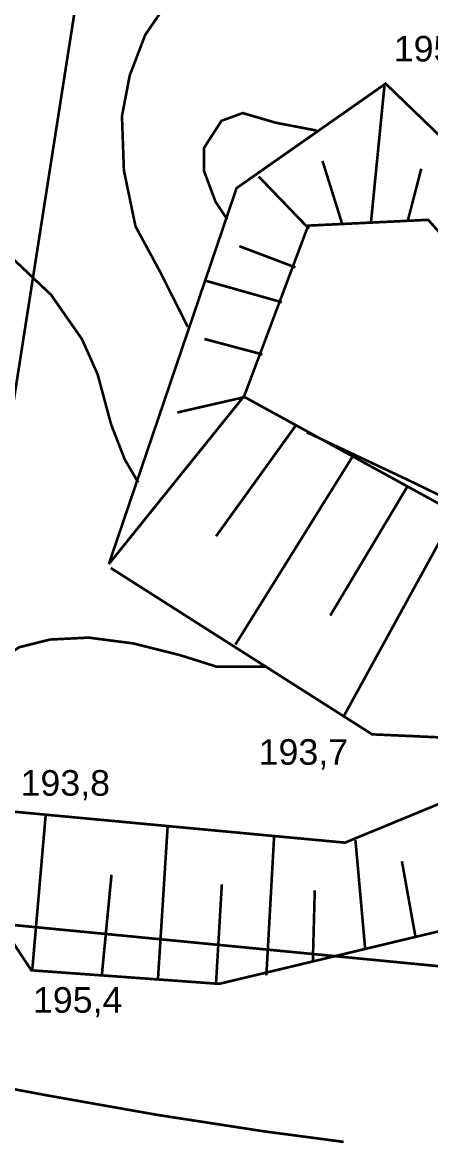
# Model space of a CAD drawing. Extents: x 7572697 to 7573818, y 5546684 to 5547005.
# Drawn here: x 7572864.66 to 7572878.62, y 5546889.43 to 5546927.54 of the extents above; entities that cross this region are included whole.
import ezdxf
from ezdxf.enums import TextEntityAlignment as Align

# ---------------------------------------------------------------- set-up
doc = ezdxf.new("R2010")
doc.units = 0
doc.header["$MEASUREMENT"] = 0
doc.linetypes.add('1', pattern=[2, 1, -1])
doc.styles.add('STYL_ARIAL', font='Arial', dxfattribs={"oblique": 0.1})

msp = doc.modelspace()

# ---------------------------------------------------------------- linework, layer by layer
at = {"color": 0, "const_width": 0.09}
for points in [[(7572857.2318, 5546868.9634), (7572867.1537, 5546932.4104), (7572874.9589, 5546983.3427)], [(7572876.5728, 5546920.6762), (7572877.0358, 5546925.3726)], [(7572877.1278, 5546925.6076), (7572877.1268, 5546925.609), (7572877.1258, 5546925.6105), (7572877.1249, 5546925.612), (7572877.124, 5546925.6135), (7572877.1233, 5546925.6151), (7572877.1225, 5546925.6166), (7572877.1218, 5546925.6182), (7572877.1212, 5546925.6199), (7572877.1206, 5546925.6215), (7572877.1201, 5546925.6232), (7572877.1196, 5546925.6249), (7572877.1192, 5546925.6266), (7572877.1189, 5546925.6283), (7572877.1186, 5546925.63), (7572877.1184, 5546925.6317), (7572877.1182, 5546925.6335), (7572877.1181, 5546925.6352), (7572877.1181, 5546925.637), (7572877.1181, 5546925.6387), (7572877.1182, 5546925.6404), (7572877.1184, 5546925.6422), (7572877.1186, 5546925.6439), (7572877.1188, 5546925.6456), (7572877.1192, 5546925.6474), (7572877.1195, 5546925.6491), (7572877.12, 5546925.6508), (7572877.1205, 5546925.6524), (7572877.1211, 5546925.6541), (7572877.1217, 5546925.6557), (7572877.1223, 5546925.6573), (7572877.1231, 5546925.6589), (7572877.1239, 5546925.6605), (7572877.1247, 5546925.662), (7572877.1256, 5546925.6635), (7572877.1265, 5546925.665), (7572877.1275, 5546925.6664), (7572877.1286, 5546925.6678), (7572877.1297, 5546925.6691), (7572877.1308, 5546925.6705), (7572877.132, 5546925.6717), (7572877.1332, 5546925.673), (7572877.1345, 5546925.6742), (7572877.1358, 5546925.6753), (7572877.1372, 5546925.6764), (7572877.1386, 5546925.6775), (7572877.14, 5546925.6785), (7572877.1414, 5546925.6795), (7572877.1429, 5546925.6804), (7572877.1445, 5546925.6812), (7572877.146, 5546925.682), (7572877.1476, 5546925.6828), (7572877.1492, 5546925.6834), (7572877.1508, 5546925.6841), (7572877.1525, 5546925.6846), (7572877.1541, 5546925.6852), (7572877.1558, 5546925.6856), (7572877.1575, 5546925.686), (7572877.1592, 5546925.6864), (7572877.161, 5546925.6866), (7572877.1627, 5546925.6869), (7572877.1644, 5546925.687), (7572877.1662, 5546925.6871), (7572877.1679, 5546925.6872), (7572877.1697, 5546925.6871), (7572877.1714, 5546925.687), (7572877.1731, 5546925.6869), (7572877.1749, 5546925.6867), (7572877.1766, 5546925.6864), (7572877.1783, 5546925.6861), (7572877.18, 5546925.6857), (7572877.1817, 5546925.6853), (7572877.1834, 5546925.6848), (7572877.185, 5546925.6842), (7572877.1867, 5546925.6836), (7572877.1883, 5546925.6829), (7572877.1898, 5546925.6822), (7572877.1914, 5546925.6814), (7572877.1929, 5546925.6806), (7572877.1944, 5546925.6797), (7572877.1959, 5546925.6787), (7572877.1973, 5546925.6777), (7572877.1987, 5546925.6767), (7572877.2001, 5546925.6756), (7572877.2014, 5546925.6744), (7572877.2027, 5546925.6733), (7572877.2039, 5546925.672), (7572877.2051, 5546925.6708), (7572877.2063, 5546925.6694), (7572877.2074, 5546925.6681), (7572877.2084, 5546925.6667), (7572877.2094, 5546925.6653), (7572877.2104, 5546925.6638), (7572877.2113, 5546925.6623), (7572877.2122, 5546925.6608), (7572877.213, 5546925.6592), (7572877.2137, 5546925.6577), (7572877.2144, 5546925.6561), (7572877.215, 5546925.6544), (7572877.2156, 5546925.6528), (7572877.2161, 5546925.6511), (7572877.2166, 5546925.6494), (7572877.217, 5546925.6477), (7572877.2173, 5546925.646), (7572877.2176, 5546925.6443), (7572877.2178, 5546925.6426), (7572877.218, 5546925.6408), (7572877.2181, 5546925.6391), (7572877.2181, 5546925.6373), (7572877.2181, 5546925.6356), (7572877.218, 5546925.6339), (7572877.2179, 5546925.6321), (7572877.2176, 5546925.6304), (7572877.2174, 5546925.6287), (7572877.2171, 5546925.6269), (7572877.2167, 5546925.6252), (7572877.2162, 5546925.6236), (7572877.2157, 5546925.6219), (7572877.2152, 5546925.6202), (7572877.2145, 5546925.6186), (7572877.2139, 5546925.617), (7572877.2131, 5546925.6154), (7572877.2123, 5546925.6139), (7572877.2115, 5546925.6123), (7572877.2106, 5546925.6108), (7572877.2097, 5546925.6094), (7572877.2087, 5546925.6079), (7572877.2076, 5546925.6065), (7572877.2065, 5546925.6052), (7572877.2054, 5546925.6038), (7572877.2042, 5546925.6026), (7572877.203, 5546925.6013), (7572877.2017, 5546925.6001), (7572877.2004, 5546925.599), (7572877.199, 5546925.5979), (7572877.1977, 5546925.5968), (7572877.1962, 5546925.5958), (7572877.1948, 5546925.5949), (7572877.1933, 5546925.594), (7572877.1917, 5546925.5931), (7572877.1902, 5546925.5923), (7572877.1886, 5546925.5916), (7572877.187, 5546925.5909), (7572877.1854, 5546925.5902), (7572877.1837, 5546925.5897), (7572877.1821, 5546925.5891), (7572877.1804, 5546925.5887), (7572877.1787, 5546925.5883), (7572877.177, 5546925.5879), (7572877.1753, 5546925.5877), (7572877.1735, 5546925.5874), (7572877.1718, 5546925.5873), (7572877.17, 5546925.5872), (7572877.1683, 5546925.5872), (7572877.1666, 5546925.5872), (7572877.1648, 5546925.5873), (7572877.1631, 5546925.5874), (7572877.1613, 5546925.5876), (7572877.1596, 5546925.5879), (7572877.1579, 5546925.5882), (7572877.1562, 5546925.5886), (7572877.1545, 5546925.589), (7572877.1528, 5546925.5895), (7572877.1512, 5546925.5901), (7572877.1496, 5546925.5907), (7572877.1479, 5546925.5914), (7572877.1464, 5546925.5921), (7572877.1448, 5546925.5929), (7572877.1433, 5546925.5938), (7572877.1418, 5546925.5946), (7572877.1403, 5546925.5956), (7572877.1389, 5546925.5966), (7572877.1375, 5546925.5976), (7572877.1361, 5546925.5987), (7572877.1348, 5546925.5999), (7572877.1335, 5546925.6011), (7572877.1323, 5546925.6023), (7572877.1311, 5546925.6036), (7572877.1299, 5546925.6049), (7572877.1278, 5546925.6076)], [(7572875.5806, 5546920.6762), (7572874.9191, 5546922.7929)], [(7572877.8296, 5546920.7424), (7572878.2926, 5546922.5283)], [(7572871.9023, 5546922.1019), (7572871.9012, 5546922.1033), (7572871.9003, 5546922.1048), (7572871.8994, 5546922.1063), (7572871.8985, 5546922.1078), (7572871.8977, 5546922.1093), (7572871.897, 5546922.1109), (7572871.8963, 5546922.1125), (7572871.8957, 5546922.1141), (7572871.8951, 5546922.1158), (7572871.8946, 5546922.1175), (7572871.8941, 5546922.1191), (7572871.8937, 5546922.1208), (7572871.8934, 5546922.1226), (7572871.8931, 5546922.1243), (7572871.8929, 5546922.126), (7572871.8927, 5546922.1277), (7572871.8926, 5546922.1295), (7572871.8926, 5546922.1312), (7572871.8926, 5546922.133), (7572871.8927, 5546922.1347), (7572871.8928, 5546922.1365), (7572871.893, 5546922.1382), (7572871.8933, 5546922.1399), (7572871.8936, 5546922.1416), (7572871.894, 5546922.1433), (7572871.8945, 5546922.145), (7572871.895, 5546922.1467), (7572871.8955, 5546922.1483), (7572871.8962, 5546922.15), (7572871.8968, 5546922.1516), (7572871.8976, 5546922.1532), (7572871.8984, 5546922.1547), (7572871.8992, 5546922.1563), (7572871.9001, 5546922.1578), (7572871.901, 5546922.1592), (7572871.902, 5546922.1607), (7572871.9031, 5546922.1621), (7572871.9042, 5546922.1634), (7572871.9053, 5546922.1647), (7572871.9065, 5546922.166), (7572871.9077, 5546922.1673), (7572871.909, 5546922.1685), (7572871.9103, 5546922.1696), (7572871.9117, 5546922.1707), (7572871.913, 5546922.1718), (7572871.9145, 5546922.1728), (7572871.9159, 5546922.1737), (7572871.9174, 5546922.1746), (7572871.9189, 5546922.1755), (7572871.9205, 5546922.1763), (7572871.9221, 5546922.177), (7572871.9237, 5546922.1777), (7572871.9253, 5546922.1783), (7572871.927, 5546922.1789), (7572871.9286, 5546922.1794), (7572871.9303, 5546922.1799), (7572871.932, 5546922.1803), (7572871.9337, 5546922.1806), (7572871.9354, 5546922.1809), (7572871.9372, 5546922.1811), (7572871.9389, 5546922.1813), (7572871.9406, 5546922.1814), (7572871.9424, 5546922.1814), (7572871.9441, 5546922.1814), (7572871.9459, 5546922.1813), (7572871.9476, 5546922.1812), (7572871.9494, 5546922.181), (7572871.9511, 5546922.1807), (7572871.9528, 5546922.1804), (7572871.9545, 5546922.18), (7572871.9562, 5546922.1795), (7572871.9579, 5546922.179), (7572871.9595, 5546922.1785), (7572871.9611, 5546922.1779), (7572871.9627, 5546922.1772), (7572871.9643, 5546922.1765), (7572871.9659, 5546922.1757), (7572871.9674, 5546922.1748), (7572871.9689, 5546922.1739), (7572871.9704, 5546922.173), (7572871.9718, 5546922.172), (7572871.9732, 5546922.1709), (7572871.9746, 5546922.1699), (7572871.9759, 5546922.1687), (7572871.9772, 5546922.1675), (7572871.9784, 5546922.1663), (7572871.9796, 5546922.165), (7572871.9808, 5546922.1637), (7572871.9819, 5546922.1624), (7572871.9829, 5546922.161), (7572871.9839, 5546922.1595), (7572871.9849, 5546922.1581), (7572871.9858, 5546922.1566), (7572871.9866, 5546922.1551), (7572871.9874, 5546922.1535), (7572871.9882, 5546922.1519), (7572871.9889, 5546922.1503), (7572871.9895, 5546922.1487), (7572871.9901, 5546922.1471), (7572871.9906, 5546922.1454), (7572871.9911, 5546922.1437), (7572871.9915, 5546922.142), (7572871.9918, 5546922.1403), (7572871.9921, 5546922.1386), (7572871.9923, 5546922.1368), (7572871.9925, 5546922.1351), (7572871.9926, 5546922.1334), (7572871.9926, 5546922.1316), (7572871.9926, 5546922.1299), (7572871.9925, 5546922.1281), (7572871.9923, 5546922.1264), (7572871.9921, 5546922.1247), (7572871.9919, 5546922.1229), (7572871.9915, 5546922.1212), (7572871.9911, 5546922.1195), (7572871.9907, 5546922.1178), (7572871.9902, 5546922.1162), (7572871.9896, 5546922.1145), (7572871.989, 5546922.1129), (7572871.9883, 5546922.1113), (7572871.9876, 5546922.1097), (7572871.9868, 5546922.1081), (7572871.986, 5546922.1066), (7572871.9851, 5546922.1051), (7572871.9841, 5546922.1036), (7572871.9832, 5546922.1022), (7572871.9821, 5546922.1008), (7572871.981, 5546922.0994), (7572871.9799, 5546922.0981), (7572871.9787, 5546922.0968), (7572871.9775, 5546922.0956), (7572871.9762, 5546922.0944), (7572871.9749, 5546922.0933), (7572871.9735, 5546922.0921), (7572871.9721, 5546922.0911), (7572871.9707, 5546922.0901), (7572871.9692, 5546922.0891), (7572871.9678, 5546922.0882), (7572871.9662, 5546922.0874), (7572871.9647, 5546922.0866), (7572871.9631, 5546922.0858), (7572871.9615, 5546922.0851), (7572871.9599, 5546922.0845), (7572871.9582, 5546922.0839), (7572871.9566, 5546922.0834), (7572871.9549, 5546922.083), (7572871.9532, 5546922.0826), (7572871.9515, 5546922.0822), (7572871.9497, 5546922.0819), (7572871.948, 5546922.0817), (7572871.9463, 5546922.0816), (7572871.9445, 5546922.0815), (7572871.9428, 5546922.0814), (7572871.941, 5546922.0815), (7572871.9393, 5546922.0815), (7572871.9376, 5546922.0817), (7572871.9358, 5546922.0819), (7572871.9341, 5546922.0822), (7572871.9324, 5546922.0825), (7572871.9307, 5546922.0829), (7572871.929, 5546922.0833), (7572871.9273, 5546922.0838), (7572871.9257, 5546922.0844), (7572871.924, 5546922.085), (7572871.9224, 5546922.0857), (7572871.9208, 5546922.0864), (7572871.9193, 5546922.0872), (7572871.9178, 5546922.088), (7572871.9163, 5546922.0889), (7572871.9148, 5546922.0899), (7572871.9134, 5546922.0909), (7572871.912, 5546922.0919), (7572871.9106, 5546922.093), (7572871.9093, 5546922.0941), (7572871.908, 5546922.0953), (7572871.9068, 5546922.0966), (7572871.9056, 5546922.0978), (7572871.9044, 5546922.0991), (7572871.9023, 5546922.1019)], [(7572874.4561, 5546920.4778), (7572872.7363, 5546922.2637)], [(7572878.3845, 5546920.4482), (7572878.3835, 5546920.4497), (7572878.3826, 5546920.4511), (7572878.3817, 5546920.4526), (7572878.3808, 5546920.4541), (7572878.38, 5546920.4557), (7572878.3793, 5546920.4573), (7572878.3786, 5546920.4589), (7572878.378, 5546920.4605), (7572878.3774, 5546920.4621), (7572878.3769, 5546920.4638), (7572878.3764, 5546920.4655), (7572878.376, 5546920.4672), (7572878.3757, 5546920.4689), (7572878.3754, 5546920.4706), (7572878.3752, 5546920.4724), (7572878.375, 5546920.4741), (7572878.3749, 5546920.4758), (7572878.3749, 5546920.4776), (7572878.3749, 5546920.4793), (7572878.375, 5546920.4811), (7572878.3751, 5546920.4828), (7572878.3753, 5546920.4845), (7572878.3756, 5546920.4863), (7572878.3759, 5546920.488), (7572878.3763, 5546920.4897), (7572878.3768, 5546920.4914), (7572878.3773, 5546920.493), (7572878.3778, 5546920.4947), (7572878.3784, 5546920.4963), (7572878.3791, 5546920.4979), (7572878.3799, 5546920.4995), (7572878.3806, 5546920.5011), (7572878.3815, 5546920.5026), (7572878.3824, 5546920.5041), (7572878.3833, 5546920.5056), (7572878.3843, 5546920.507), (7572878.3854, 5546920.5084), (7572878.3864, 5546920.5098), (7572878.3876, 5546920.5111), (7572878.3888, 5546920.5124), (7572878.39, 5546920.5136), (7572878.3913, 5546920.5148), (7572878.3926, 5546920.516), (7572878.3939, 5546920.5171), (7572878.3953, 5546920.5181), (7572878.3968, 5546920.5191), (7572878.3982, 5546920.5201), (7572878.3997, 5546920.521), (7572878.4012, 5546920.5218), (7572878.4028, 5546920.5226), (7572878.4044, 5546920.5234), (7572878.406, 5546920.5241), (7572878.4076, 5546920.5247), (7572878.4092, 5546920.5253), (7572878.4109, 5546920.5258), (7572878.4126, 5546920.5263), (7572878.4143, 5546920.5266), (7572878.416, 5546920.527), (7572878.4177, 5546920.5273), (7572878.4195, 5546920.5275), (7572878.4212, 5546920.5276), (7572878.4229, 5546920.5277), (7572878.4247, 5546920.5278), (7572878.4264, 5546920.5278), (7572878.4282, 5546920.5277), (7572878.4299, 5546920.5275), (7572878.4316, 5546920.5273), (7572878.4334, 5546920.5271), (7572878.4351, 5546920.5267), (7572878.4368, 5546920.5263), (7572878.4385, 5546920.5259), (7572878.4401, 5546920.5254), (7572878.4418, 5546920.5248), (7572878.4434, 5546920.5242), (7572878.445, 5546920.5235), (7572878.4466, 5546920.5228), (7572878.4482, 5546920.522), (7572878.4497, 5546920.5212), (7572878.4512, 5546920.5203), (7572878.4527, 5546920.5193), (7572878.4541, 5546920.5183), (7572878.4555, 5546920.5173), (7572878.4569, 5546920.5162), (7572878.4582, 5546920.5151), (7572878.4595, 5546920.5139), (7572878.4607, 5546920.5127), (7572878.4619, 5546920.5114), (7572878.4631, 5546920.5101), (7572878.4642, 5546920.5087), (7572878.4652, 5546920.5073), (7572878.4662, 5546920.5059), (7572878.4672, 5546920.5044), (7572878.4681, 5546920.503), (7572878.4689, 5546920.5014), (7572878.4697, 5546920.4999), (7572878.4705, 5546920.4983), (7572878.4712, 5546920.4967), (7572878.4718, 5546920.4951), (7572878.4724, 5546920.4934), (7572878.4729, 5546920.4918), (7572878.4733, 5546920.4901), (7572878.4737, 5546920.4884), (7572878.4741, 5546920.4867), (7572878.4744, 5546920.4849), (7572878.4746, 5546920.4832), (7572878.4747, 5546920.4815), (7572878.4748, 5546920.4797), (7572878.4749, 5546920.478), (7572878.4749, 5546920.4762), (7572878.4748, 5546920.4745), (7572878.4746, 5546920.4727), (7572878.4744, 5546920.471), (7572878.4741, 5546920.4693), (7572878.4738, 5546920.4676), (7572878.4734, 5546920.4659), (7572878.473, 5546920.4642), (7572878.4725, 5546920.4625), (7572878.4719, 5546920.4609), (7572878.4713, 5546920.4592), (7572878.4706, 5546920.4576), (7572878.4699, 5546920.456), (7572878.4691, 5546920.4545), (7572878.4683, 5546920.453), (7572878.4674, 5546920.4515), (7572878.4664, 5546920.45), (7572878.4654, 5546920.4486), (7572878.4644, 5546920.4472), (7572878.4633, 5546920.4458), (7572878.4622, 5546920.4445), (7572878.461, 5546920.4432), (7572878.4597, 5546920.442), (7572878.4585, 5546920.4408), (7572878.4572, 5546920.4396), (7572878.4558, 5546920.4385), (7572878.4544, 5546920.4374), (7572878.453, 5546920.4364), (7572878.4515, 5546920.4355), (7572878.45, 5546920.4346), (7572878.4485, 5546920.4337), (7572878.447, 5546920.4329), (7572878.4454, 5546920.4322), (7572878.4438, 5546920.4315), (7572878.4422, 5546920.4309), (7572878.4405, 5546920.4303), (7572878.4388, 5546920.4298), (7572878.4372, 5546920.4293), (7572878.4355, 5546920.4289), (7572878.4337, 5546920.4286), (7572878.432, 5546920.4283), (7572878.4303, 5546920.4281), (7572878.4286, 5546920.4279), (7572878.4268, 5546920.4278), (7572878.4251, 5546920.4278), (7572878.4233, 5546920.4278), (7572878.4216, 5546920.4279), (7572878.4198, 5546920.428), (7572878.4181, 5546920.4282), (7572878.4164, 5546920.4285), (7572878.4147, 5546920.4288), (7572878.413, 5546920.4292), (7572878.4113, 5546920.4297), (7572878.4096, 5546920.4302), (7572878.408, 5546920.4307), (7572878.4063, 5546920.4314), (7572878.4047, 5546920.432), (7572878.4031, 5546920.4328), (7572878.4016, 5546920.4335), (7572878.4, 5546920.4344), (7572878.3985, 5546920.4353), (7572878.3971, 5546920.4362), (7572878.3956, 5546920.4372), (7572878.3942, 5546920.4383), (7572878.3929, 5546920.4394), (7572878.3916, 5546920.4405), (7572878.3903, 5546920.4417), (7572878.389, 5546920.4429), (7572878.3878, 5546920.4442), (7572878.3867, 5546920.4455), (7572878.3845, 5546920.4482)], [(7572873.9931, 5546919.1549), (7572872.0749, 5546919.8825)], [(7572873.5301, 5546917.9642), (7572870.9504, 5546918.6918)], [(7572872.8686, 5546916.1783), (7572870.8842, 5546916.7075)], [(7572872.2733, 5546914.7231), (7572869.9582, 5546914.1939)], [(7572873.9931, 5546913.7309), (7572871.2811, 5546909.9606)], [(7572875.9775, 5546912.7387), (7572871.9426, 5546906.2564)], [(7572877.8296, 5546911.6804), (7572875.1838, 5546907.2486)], [(7572879.4171, 5546910.6882), (7572875.6468, 5546903.809)], [(7572876.2679, 5546902.9857), (7572876.2669, 5546902.9872), (7572876.2659, 5546902.9886), (7572876.265, 5546902.9901), (7572876.2642, 5546902.9916), (7572876.2634, 5546902.9932), (7572876.2626, 5546902.9948), (7572876.2619, 5546902.9964), (7572876.2613, 5546902.998), (7572876.2607, 5546902.9997), (7572876.2602, 5546903.0013), (7572876.2597, 5546903.003), (7572876.2593, 5546903.0047), (7572876.259, 5546903.0064), (7572876.2587, 5546903.0081), (7572876.2585, 5546903.0099), (7572876.2583, 5546903.0116), (7572876.2582, 5546903.0134), (7572876.2582, 5546903.0151), (7572876.2582, 5546903.0168), (7572876.2583, 5546903.0186), (7572876.2585, 5546903.0203), (7572876.2587, 5546903.0221), (7572876.2589, 5546903.0238), (7572876.2593, 5546903.0255), (7572876.2596, 5546903.0272), (7572876.2601, 5546903.0289), (7572876.2606, 5546903.0306), (7572876.2612, 5546903.0322), (7572876.2618, 5546903.0338), (7572876.2625, 5546903.0355), (7572876.2632, 5546903.037), (7572876.264, 5546903.0386), (7572876.2648, 5546903.0401), (7572876.2657, 5546903.0416), (7572876.2667, 5546903.0431), (7572876.2676, 5546903.0445), (7572876.2687, 5546903.0459), (7572876.2698, 5546903.0473), (7572876.2709, 5546903.0486), (7572876.2721, 5546903.0499), (7572876.2733, 5546903.0511), (7572876.2746, 5546903.0523), (7572876.2759, 5546903.0535), (7572876.2773, 5546903.0546), (7572876.2787, 5546903.0556), (7572876.2801, 5546903.0566), (7572876.2816, 5546903.0576), (7572876.283, 5546903.0585), (7572876.2846, 5546903.0594), (7572876.2861, 5546903.0601), (7572876.2877, 5546903.0609), (7572876.2893, 5546903.0616), (7572876.2909, 5546903.0622), (7572876.2926, 5546903.0628), (7572876.2942, 5546903.0633), (7572876.2959, 5546903.0638), (7572876.2976, 5546903.0642), (7572876.2993, 5546903.0645), (7572876.3011, 5546903.0648), (7572876.3028, 5546903.065), (7572876.3045, 5546903.0652), (7572876.3063, 5546903.0653), (7572876.308, 5546903.0653), (7572876.3098, 5546903.0653), (7572876.3115, 5546903.0652), (7572876.3132, 5546903.065), (7572876.315, 5546903.0648), (7572876.3167, 5546903.0646), (7572876.3184, 5546903.0642), (7572876.3201, 5546903.0639), (7572876.3218, 5546903.0634), (7572876.3235, 5546903.0629), (7572876.3251, 5546903.0623), (7572876.3268, 5546903.0617), (7572876.3284, 5546903.061), (7572876.33, 5546903.0603), (7572876.3315, 5546903.0595), (7572876.333, 5546903.0587), (7572876.3345, 5546903.0578), (7572876.336, 5546903.0569), (7572876.3374, 5546903.0559), (7572876.3388, 5546903.0548), (7572876.3402, 5546903.0537), (7572876.3415, 5546903.0526), (7572876.3428, 5546903.0514), (7572876.344, 5546903.0502), (7572876.3452, 5546903.0489), (7572876.3464, 5546903.0476), (7572876.3475, 5546903.0462), (7572876.3485, 5546903.0448), (7572876.3496, 5546903.0434), (7572876.3505, 5546903.042), (7572876.3514, 5546903.0405), (7572876.3523, 5546903.0389), (7572876.3531, 5546903.0374), (7572876.3538, 5546903.0358), (7572876.3545, 5546903.0342), (7572876.3551, 5546903.0326), (7572876.3557, 5546903.0309), (7572876.3562, 5546903.0293), (7572876.3567, 5546903.0276), (7572876.3571, 5546903.0259), (7572876.3574, 5546903.0242), (7572876.3577, 5546903.0224), (7572876.3579, 5546903.0207), (7572876.3581, 5546903.019), (7572876.3582, 5546903.0172), (7572876.3582, 5546903.0155), (7572876.3582, 5546903.0137), (7572876.3581, 5546903.012), (7572876.358, 5546903.0103), (7572876.3578, 5546903.0085), (7572876.3575, 5546903.0068), (7572876.3572, 5546903.0051), (7572876.3568, 5546903.0034), (7572876.3563, 5546903.0017), (7572876.3558, 5546903), (7572876.3553, 5546902.9984), (7572876.3546, 5546902.9967), (7572876.354, 5546902.9951), (7572876.3532, 5546902.9935), (7572876.3524, 5546902.992), (7572876.3516, 5546902.9905), (7572876.3507, 5546902.989), (7572876.3498, 5546902.9875), (7572876.3488, 5546902.9861), (7572876.3477, 5546902.9847), (7572876.3466, 5546902.9833), (7572876.3455, 5546902.982), (7572876.3443, 5546902.9807), (7572876.3431, 5546902.9795), (7572876.3418, 5546902.9783), (7572876.3405, 5546902.9771), (7572876.3391, 5546902.976), (7572876.3378, 5546902.975), (7572876.3363, 5546902.974), (7572876.3349, 5546902.973), (7572876.3334, 5546902.9721), (7572876.3319, 5546902.9712), (7572876.3303, 5546902.9704), (7572876.3287, 5546902.9697), (7572876.3271, 5546902.969), (7572876.3255, 5546902.9684), (7572876.3238, 5546902.9678), (7572876.3222, 5546902.9673), (7572876.3205, 5546902.9668), (7572876.3188, 5546902.9664), (7572876.3171, 5546902.9661), (7572876.3154, 5546902.9658), (7572876.3136, 5546902.9656), (7572876.3119, 5546902.9654), (7572876.3101, 5546902.9653), (7572876.3084, 5546902.9653), (7572876.3067, 5546902.9653), (7572876.3049, 5546902.9654), (7572876.3032, 5546902.9655), (7572876.3014, 5546902.9658), (7572876.2997, 5546902.966), (7572876.298, 5546902.9663), (7572876.2963, 5546902.9667), (7572876.2946, 5546902.9672), (7572876.2929, 5546902.9677), (7572876.2913, 5546902.9682), (7572876.2897, 5546902.9689), (7572876.2881, 5546902.9695), (7572876.2865, 5546902.9703), (7572876.2849, 5546902.9711), (7572876.2834, 5546902.9719), (7572876.2819, 5546902.9728), (7572876.2804, 5546902.9737), (7572876.279, 5546902.9747), (7572876.2776, 5546902.9758), (7572876.2762, 5546902.9769), (7572876.2749, 5546902.978), (7572876.2736, 5546902.9792), (7572876.2724, 5546902.9804), (7572876.2712, 5546902.9817), (7572876.27, 5546902.983), (7572876.2679, 5546902.9857)], [(7572864.9973, 5546895.0778), (7572865.4603, 5546900.4356)], [(7572869.2968, 5546894.8132), (7572869.6275, 5546900.0387)], [(7572873.0009, 5546894.9455), (7572873.2655, 5546899.708)], [(7572876.3744, 5546895.8715), (7572876.0437, 5546899.5757)], [(7572878.0941, 5546896.2684), (7572877.6311, 5546898.8481)], [(7572867.3785, 5546894.9455), (7572867.7092, 5546898.3851)], [(7572871.2811, 5546894.6809), (7572871.4795, 5546898.0543)], [(7572874.5884, 5546895.4085), (7572874.6545, 5546897.8559)], [(7572864.8247, 5546894.916), (7572864.8236, 5546894.9174), (7572864.8227, 5546894.9188), (7572864.8218, 5546894.9203), (7572864.8209, 5546894.9219), (7572864.8201, 5546894.9234), (7572864.8194, 5546894.925), (7572864.8187, 5546894.9266), (7572864.8181, 5546894.9282), (7572864.8175, 5546894.9299), (7572864.817, 5546894.9315), (7572864.8165, 5546894.9332), (7572864.8161, 5546894.9349), (7572864.8158, 5546894.9366), (7572864.8155, 5546894.9384), (7572864.8153, 5546894.9401), (7572864.8151, 5546894.9418), (7572864.815, 5546894.9436), (7572864.815, 5546894.9453), (7572864.815, 5546894.9471), (7572864.8151, 5546894.9488), (7572864.8152, 5546894.9505), (7572864.8154, 5546894.9523), (7572864.8157, 5546894.954), (7572864.816, 5546894.9557), (7572864.8164, 5546894.9574), (7572864.8169, 5546894.9591), (7572864.8174, 5546894.9608), (7572864.8179, 5546894.9624), (7572864.8186, 5546894.9641), (7572864.8192, 5546894.9657), (7572864.82, 5546894.9673), (7572864.8208, 5546894.9688), (7572864.8216, 5546894.9703), (7572864.8225, 5546894.9718), (7572864.8234, 5546894.9733), (7572864.8244, 5546894.9747), (7572864.8255, 5546894.9761), (7572864.8266, 5546894.9775), (7572864.8277, 5546894.9788), (7572864.8289, 5546894.9801), (7572864.8301, 5546894.9813), (7572864.8314, 5546894.9825), (7572864.8327, 5546894.9837), (7572864.8341, 5546894.9848), (7572864.8354, 5546894.9858), (7572864.8369, 5546894.9869), (7572864.8383, 5546894.9878), (7572864.8398, 5546894.9887), (7572864.8413, 5546894.9896), (7572864.8429, 5546894.9904), (7572864.8445, 5546894.9911), (7572864.8461, 5546894.9918), (7572864.8477, 5546894.9924), (7572864.8494, 5546894.993), (7572864.851, 5546894.9935), (7572864.8527, 5546894.994), (7572864.8544, 5546894.9944), (7572864.8561, 5546894.9947), (7572864.8578, 5546894.995), (7572864.8596, 5546894.9952), (7572864.8613, 5546894.9954), (7572864.8631, 5546894.9955), (7572864.8648, 5546894.9955), (7572864.8665, 5546894.9955), (7572864.8683, 5546894.9954), (7572864.87, 5546894.9953), (7572864.8718, 5546894.995), (7572864.8735, 5546894.9948), (7572864.8752, 5546894.9945), (7572864.8769, 5546894.9941), (7572864.8786, 5546894.9936), (7572864.8803, 5546894.9931), (7572864.8819, 5546894.9926), (7572864.8835, 5546894.9919), (7572864.8851, 5546894.9913), (7572864.8867, 5546894.9905), (7572864.8883, 5546894.9897), (7572864.8898, 5546894.9889), (7572864.8913, 5546894.988), (7572864.8928, 5546894.9871), (7572864.8942, 5546894.9861), (7572864.8956, 5546894.985), (7572864.897, 5546894.9839), (7572864.8983, 5546894.9828), (7572864.8996, 5546894.9816), (7572864.9008, 5546894.9804), (7572864.902, 5546894.9791), (7572864.9032, 5546894.9778), (7572864.9043, 5546894.9764), (7572864.9053, 5546894.9751), (7572864.9063, 5546894.9736), (7572864.9073, 5546894.9722), (7572864.9082, 5546894.9707), (7572864.909, 5546894.9692), (7572864.9098, 5546894.9676), (7572864.9106, 5546894.966), (7572864.9113, 5546894.9644), (7572864.9119, 5546894.9628), (7572864.9125, 5546894.9611), (7572864.913, 5546894.9595), (7572864.9135, 5546894.9578), (7572864.9139, 5546894.9561), (7572864.9142, 5546894.9544), (7572864.9145, 5546894.9527), (7572864.9147, 5546894.9509), (7572864.9149, 5546894.9492), (7572864.915, 5546894.9474), (7572864.915, 5546894.9457), (7572864.915, 5546894.944), (7572864.9149, 5546894.9422), (7572864.9147, 5546894.9405), (7572864.9145, 5546894.9387), (7572864.9143, 5546894.937), (7572864.9139, 5546894.9353), (7572864.9135, 5546894.9336), (7572864.9131, 5546894.9319), (7572864.9126, 5546894.9302), (7572864.912, 5546894.9286), (7572864.9114, 5546894.927), (7572864.9107, 5546894.9253), (7572864.91, 5546894.9238), (7572864.9092, 5546894.9222), (7572864.9084, 5546894.9207), (7572864.9075, 5546894.9192), (7572864.9065, 5546894.9177), (7572864.9056, 5546894.9163), (7572864.9045, 5546894.9149), (7572864.9034, 5546894.9135), (7572864.9023, 5546894.9122), (7572864.9011, 5546894.9109), (7572864.8999, 5546894.9097), (7572864.8986, 5546894.9085), (7572864.8973, 5546894.9073), (7572864.8959, 5546894.9062), (7572864.8945, 5546894.9052), (7572864.8931, 5546894.9042), (7572864.8916, 5546894.9032), (7572864.8902, 5546894.9023), (7572864.8886, 5546894.9015), (7572864.8871, 5546894.9007), (7572864.8855, 5546894.8999), (7572864.8839, 5546894.8992), (7572864.8823, 5546894.8986), (7572864.8806, 5546894.898), (7572864.879, 5546894.8975), (7572864.8773, 5546894.897), (7572864.8756, 5546894.8966), (7572864.8739, 5546894.8963), (7572864.8721, 5546894.896), (7572864.8704, 5546894.8958), (7572864.8687, 5546894.8956), (7572864.8669, 5546894.8955), (7572864.8652, 5546894.8955), (7572864.8634, 5546894.8955), (7572864.8617, 5546894.8956), (7572864.86, 5546894.8958), (7572864.8582, 5546894.896), (7572864.8565, 5546894.8962), (7572864.8548, 5546894.8966), (7572864.8531, 5546894.8969), (7572864.8514, 5546894.8974), (7572864.8497, 5546894.8979), (7572864.8481, 5546894.8985), (7572864.8464, 5546894.8991), (7572864.8448, 5546894.8998), (7572864.8432, 5546894.9005), (7572864.8417, 5546894.9013), (7572864.8402, 5546894.9021), (7572864.8387, 5546894.903), (7572864.8372, 5546894.9039), (7572864.8358, 5546894.9049), (7572864.8344, 5546894.906), (7572864.833, 5546894.9071), (7572864.8317, 5546894.9082), (7572864.8304, 5546894.9094), (7572864.8292, 5546894.9106), (7572864.828, 5546894.9119), (7572864.8268, 5546894.9132), (7572864.8247, 5546894.916)]]:
    msp.add_lwpolyline(points, dxfattribs=at)
at = {"color": 2, "const_width": 0.09}
msp.add_lwpolyline([(7573082.8418, 5546859.3988), (7573069.4142, 5546867.7993), (7573055.2061, 5546876.6099), (7573048.7238, 5546879.388), (7573037.479, 5546880.5786), (7573023.7075, 5546881.3724), (7572999.3658, 5546883.1583), (7572982.1547, 5546884.5474), (7572980.5672, 5546884.7458), (7572967.1396, 5546886.9948), (7572936.3686, 5546889.5745), (7572913.4689, 5546892.0219), (7572888.3997, 5546894.337), (7572845.6563, 5546898.4777), (7572835.3904, 5546900.5944), (7572831.7524, 5546903.7694), (7572805.0957, 5546927.3437), (7572800.9284, 5546931.9409), (7572850.4717, 5546932.2385)], dxfattribs=at)
at = {"color": 37, "const_width": 0.09}
for points in [[(7572869.7201, 5546928.3624), (7572868.8602, 5546927.1056), (7572868.331, 5546925.7165), (7572868.0664, 5546924.3275), (7572868.1326, 5546922.4754), (7572868.5294, 5546920.5572), (7572869.3893, 5546918.9697), (7572870.3154, 5546917.1176)], [(7572873.0142, 5546905.5024), (7572871.2944, 5546905.5024), (7572870.0376, 5546905.8993), (7572868.4501, 5546906.2961), (7572866.9288, 5546906.4946), (7572865.6059, 5546906.4284), (7572864.5475, 5546906.1639), (7572863.6876, 5546905.5685), (7572863.0262, 5546904.7087), (7572862.5632, 5546903.981), (7572862.497, 5546903.1212), (7572862.8277, 5546902.129), (7572863.2246, 5546901.4675)]]:
    msp.add_lwpolyline(points, dxfattribs=at)
at = {"color": 0, "linetype": '1', "const_width": 0.09}
for points in [[(7572857.4963, 5546906.4284), (7572864.9708, 5546895.1175), (7572871.3869, 5546894.6544), (7572882.1687, 5546897.2341), (7572888.7171, 5546905.7008), (7572891.0322, 5546911.0586), (7572889.9739, 5546916.0857), (7572883.8223, 5546918.93), (7572877.0755, 5546925.4387), (7572871.9822, 5546921.8668), (7572867.6166, 5546909.0081)], [(7572867.6166, 5546909.0081), (7572872.2468, 5546914.7628), (7572874.4297, 5546920.5836), (7572878.5307, 5546920.7821), (7572881.1104, 5546917.8717), (7572887.8573, 5546912.2493), (7572884.9468, 5546907.7513), (7572872.1807, 5546914.7628)], [(7572867.6828, 5546908.8758), (7572876.6125, 5546903.1873), (7572884.0208, 5546902.8565), (7572888.7833, 5546905.5685)], [(7572857.4963, 5546906.4284), (7572864.3755, 5546900.5414), (7572875.6864, 5546899.4831), (7572884.0208, 5546902.9227)]]:
    msp.add_lwpolyline(points, dxfattribs=at)
at = {"color": 37, "linetype": '1', "const_width": 0.09}
for points in [[(7572874.7075, 5546923.838), (7572873.3184, 5546924.1026), (7572872.194, 5546924.4333), (7572871.4664, 5546924.1687), (7572870.871, 5546923.2427), (7572870.871, 5546922.4489), (7572871.2679, 5546921.3906), (7572871.6648, 5546920.7953)], [(7572868.6221, 5546911.7995), (7572868.1591, 5546912.5932), (7572867.6961, 5546913.7839), (7572867.233, 5546915.5037), (7572866.7039, 5546916.6943), (7572865.6455, 5546918.2156), (7572864.3888, 5546919.4063), (7572862.9336, 5546919.8031), (7572861.4784, 5546919.8693), (7572860.2216, 5546919.3401), (7572858.8325, 5546918.3479), (7572857.708, 5546916.8266), (7572857.1789, 5546915.3052), (7572856.9143, 5546913.7839), (7572856.8481, 5546912.3948), (7572857.1127, 5546910.675), (7572857.708, 5546908.7568), (7572858.6341, 5546906.574), (7572859.6924, 5546904.6558)], [(7572874.3768, 5546913.5192), (7572877.8825, 5546911.8656), (7572880.0653, 5546910.8072), (7572882.5127, 5546909.8812), (7572884.0341, 5546909.6827), (7572885.2909, 5546909.9473), (7572886.0846, 5546910.3442), (7572886.4815, 5546910.8734), (7572886.6799, 5546911.4687), (7572886.7461, 5546912.1963), (7572886.4153, 5546913.0562), (7572885.6216, 5546913.9822)], [(7572843.6521, 5546906.4284), (7572844.545, 5546904.3448), (7572845.3057, 5546902.9227), (7572846.7278, 5546900.8722), (7572847.5547, 5546899.7807), (7572849.0099, 5546898.0477), (7572850.9612, 5546896.1295), (7572852.5817, 5546894.8397), (7572853.9708, 5546894.1451), (7572855.5914, 5546893.4175), (7572857.3773, 5546892.8222), (7572862.1795, 5546891.4662), (7572865.5199, 5546890.8378), (7572869.2571, 5546890.1764), (7572872.8951, 5546889.6141), (7572875.6402, 5546889.2503)]]:
    msp.add_lwpolyline(points, dxfattribs=at)

# ---------------------------------------------------------------- texts
at = {"color": 0, "style": 'STYL_ARIAL'}
for s, p in [('195,4', (7572877.3533, 5546927.072)), ('193,7', (7572872.7363, 5546903.0214)), ('193,8', (7572864.6004, 5546901.9632)), ('195,4', (7572865.0237, 5546894.5416))]:
    msp.add_text(s, height=0.875, dxfattribs=at).set_placement(p, align=Align.TOP_LEFT)

doc.saveas('drawing.dxf')
